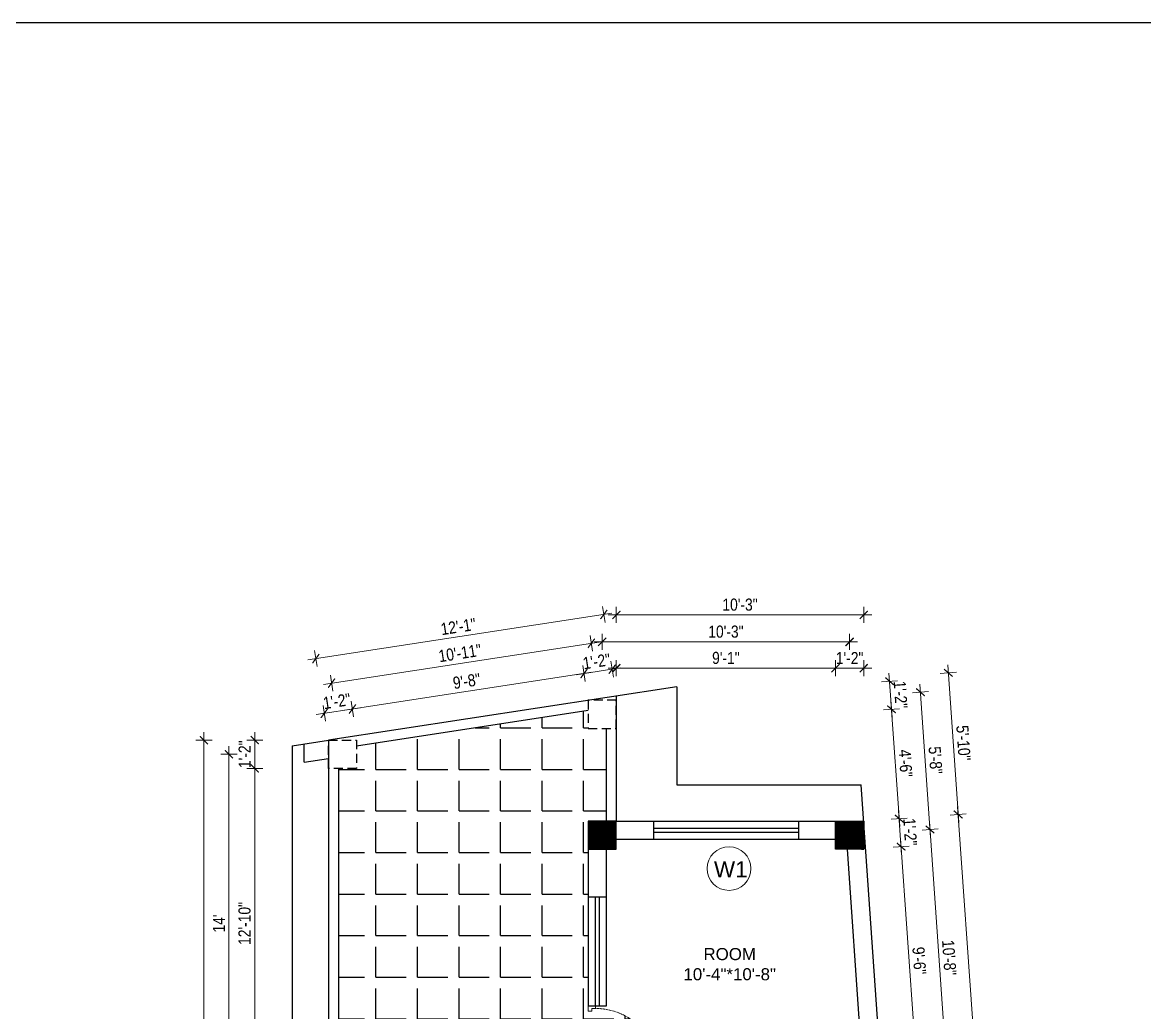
# Model space of a CAD drawing. Header units: inches. Extents: x -5096374 to -5070857, y -3259973 to -3243900.
# Drawn here: x -5072506 to -5071949, y -3258130 to -3257639 of the extents above; entities that cross this region are included whole.
import ezdxf

# ---------------------------------------------------------------- set-up
doc = ezdxf.new("R2010")
doc.units = ezdxf.units.IN
doc.header["$LTSCALE"] = 2
doc.header["$MEASUREMENT"] = 0
doc.header["$PDMODE"] = 34
doc.linetypes.add('HIDDEN', pattern=[0.375, 0.25, -0.125])
doc.layers.get('0').update_dxf_attribs({"linetype": 'CONTINUOUS'})
doc.layers.get('DEFPOINTS').update_dxf_attribs({"color": 141, "linetype": 'CONTINUOUS'})
doc.layers.add('A-Hatch', color=7, linetype='CONTINUOUS')
for name, color, linetype, lineweight in [('Annotate-Lite.w', 177, 'CONTINUOUS', 9), ('DIM 1-100', 4, 'CONTINUOUS', 13), ('Door-Window.w', 4, 'CONTINUOUS', 15), ('TEXT', 181, 'CONTINUOUS', 25)]:
    doc.layers.add(name, color=color, linetype=linetype, lineweight=lineweight)
doc.styles.add('arial.', font='arial.ttf')
doc.styles.add('gaurav', font='arial.ttf')
doc.styles.get("Standard").update_dxf_attribs({"font": 'ARIALN.TTF'})
doc.dimstyles.new('1 by 96', dxfattribs={"dimtxt": 6, "dimasz": 4, "dimexe": 4, "dimexo": 4, "dimgap": 2, "dimtad": 1, "dimdec": 0, "dimzin": 0, "dimdsep": 46, "dimlunit": 4, "dimtxsty": 'Standard', "dimblk": 'ARCHTICK', "dimcen": 0, "dimdle": 4, "dimadec": 0, "dimazin": 0, "dimtfac": 1, "dimtdec": 0, "dimtix": 1, "dimtofl": 0, "dimtmove": 1, "dimatfit": 3, "dimldrblk": 'ARCHTICK', "dimfxl": 4, "dimfxlon": 1, "dimtolj": 1, "dimtzin": 0, "dimlwd": -1, "dimlwe": -1, "dimarcsym": 0})
pattern_1 = [(45, (18407.95734, 410.57443), (-0.0883883476483, 0.0883883476483), [])]

# ---------------------------------------------------------------- blocks, each defined once
blk = doc.blocks.new('3-0')
at = {"ltscale": 3}
for p, q in [((11063.05, 10097.68), (11065.97, 10099.9)), ((11065.97, 10099.9), (11066.71, 10098.92)), ((11063.05, 10097.68), (11064.53, 10095.73)), ((11065.99, 10096.84), (11064.53, 10095.73)), ((11065.25, 10097.81), (11066.71, 10098.92)), ((11065.99, 10096.84), (11065.25, 10097.81)), ((11085.5, 10074.13), (11110.32, 10092.96)), ((11086.24, 10073.15), (11111.05, 10091.97)), ((11111.05, 10091.97), (11110.32, 10092.96)), ((11084.04, 10073.02), (11082.57, 10071.91)), ((11082.57, 10071.91), (11084.79, 10068.98)), ((11084.04, 10073.02), (11084.78, 10072.04)), ((11084.78, 10072.04), (11086.24, 10073.15)), ((11086.24, 10073.15), (11085.5, 10074.13)), ((11087.72, 10071.2), (11086.24, 10073.15)), ((11084.79, 10068.98), (11087.72, 10071.2))]:
    blk.add_line(p, q, dxfattribs=at)
at = {"layer": 'Door-Window.w', "color": 9, "linetype": 'HIDDEN', "lineweight": 18}
blk.add_arc((11085.5, 10074.13), 31.16, 37.1906, 127.1465, dxfattribs=at)
blk = doc.blocks.new('_ArchTick')
at = {"color": 0, "linetype": 'ByBlock', "const_width": 0.15}
blk.add_lwpolyline([(-0.5, -0.5), (0.5, 0.5)], dxfattribs=at)
blk = doc.blocks.new('*D1164')
at = {"layer": 'DEFPOINTS', "color": 0, "transparency": 16777216}
for p in [(-5072341.93, -3257979.44), (-5072353.89, -3257994.9), (-5072339.89, -3257992.75)]:
    blk.add_point(p, dxfattribs=at)
at = {"layer": 'DIM 1-100', "color": 0, "transparency": 16777216}
for p, q in [((-5072341.33, -3257983.4), (-5072342.54, -3257975.49)), ((-5072359.89, -3257982.2), (-5072337.98, -3257978.84)), ((-5072355.33, -3257985.54), (-5072356.54, -3257977.64))]:
    blk.add_line(p, q, dxfattribs=at)
at = {"layer": 'DIM 1-100', "color": 0, "transparency": 16777216, "xscale": 4, "yscale": 4, "zscale": 4}
for p, rotation in [((-5072355.93, -3257981.59), 188.71474201693), ((-5072341.93, -3257979.44), 8.714742016929982)]:
    blk.add_blockref('_ArchTick', p, dxfattribs=dict(at, rotation=rotation))
at = {"layer": 'DIM 1-100', "color": 0, "transparency": 16777216, "insert": (-5072349.69, -3257975.56), "char_height": 6, "attachment_point": 5, "rotation": 8.7147}
blk.add_mtext('\\A1;1\'-2"', dxfattribs=at)
blk = doc.blocks.new('*D1165')
at = {"layer": 'DEFPOINTS', "color": 0, "ltscale": 0.5, "transparency": 16777216}
for p in [(-5072226.93, -3257961.82), (-5072224.89, -3257975.12), (-5072339.89, -3257992.75)]:
    blk.add_point(p, dxfattribs=at)
at = {"layer": 'DIM 1-100', "color": 0, "ltscale": 0.5, "transparency": 16777216}
for p, q in [((-5072226.33, -3257965.77), (-5072227.54, -3257957.86)), ((-5072345.89, -3257980.05), (-5072222.98, -3257961.21)), ((-5072341.33, -3257983.4), (-5072342.54, -3257975.49))]:
    blk.add_line(p, q, dxfattribs=at)
at = {"layer": 'DIM 1-100', "color": 0, "ltscale": 0.5, "transparency": 16777216, "xscale": 4, "yscale": 4, "zscale": 4}
for p, rotation in [((-5072226.93, -3257961.82), 8.714742016930973), ((-5072341.93, -3257979.44), 188.714742016931)]:
    blk.add_blockref('_ArchTick', p, dxfattribs=dict(at, rotation=rotation))
at = {"layer": 'DIM 1-100', "color": 0, "ltscale": 0.5, "transparency": 16777216, "insert": (-5072285.2, -3257965.62), "char_height": 6, "attachment_point": 5, "rotation": 8.7147}
blk.add_mtext('\\A1;9\'-8"', dxfattribs=at)
blk = doc.blocks.new('*D1166')
at = {"layer": 'DEFPOINTS', "color": 0, "ltscale": 0.5, "transparency": 16777216}
for p in [(-5072212.93, -3257959.67), (-5072224.89, -3257975.12), (-5072210.89, -3257972.98)]:
    blk.add_point(p, dxfattribs=at)
at = {"layer": 'DIM 1-100', "color": 0, "ltscale": 0.5, "transparency": 16777216}
for p, q in [((-5072230.89, -3257962.42), (-5072208.98, -3257959.06)), ((-5072226.33, -3257965.77), (-5072227.54, -3257957.86)), ((-5072212.33, -3257963.62), (-5072213.54, -3257955.72))]:
    blk.add_line(p, q, dxfattribs=at)
at = {"layer": 'DIM 1-100', "color": 0, "ltscale": 0.5, "transparency": 16777216, "xscale": 4, "yscale": 4, "zscale": 4}
for p, rotation in [((-5072226.93, -3257961.82), 188.714742016931), ((-5072212.93, -3257959.67), 8.714742016930973)]:
    blk.add_blockref('_ArchTick', p, dxfattribs=dict(at, rotation=rotation))
at = {"layer": 'DIM 1-100', "color": 0, "ltscale": 0.5, "transparency": 16777216, "insert": (-5072220.69, -3257955.79), "char_height": 6, "attachment_point": 5, "rotation": 8.7147}
blk.add_mtext('\\A1;1\'-2"', dxfattribs=at)
blk = doc.blocks.new('*D1167')
at = {"layer": 'DEFPOINTS', "color": 0, "ltscale": 0.5, "transparency": 16777216}
for p in [(-5072102.05, -3257959.17), (-5072210.89, -3257972.98), (-5072102.05, -3258035.06)]:
    blk.add_point(p, dxfattribs=at)
at = {"layer": 'DIM 1-100', "color": 0, "ltscale": 0.5, "transparency": 16777216}
for p, q in [((-5072214.89, -3257959.17), (-5072098.05, -3257959.17)), ((-5072210.89, -3257963.17), (-5072210.89, -3257955.17)), ((-5072102.05, -3257963.17), (-5072102.05, -3257955.17))]:
    blk.add_line(p, q, dxfattribs=at)
at = {"layer": 'DIM 1-100', "color": 0, "ltscale": 0.5, "transparency": 16777216, "xscale": 4, "yscale": 4, "zscale": 4, "rotation": 180}
blk.add_blockref('_ArchTick', (-5072210.89, -3257959.17), dxfattribs=at)
at = {"layer": 'DIM 1-100', "color": 0, "ltscale": 0.5, "transparency": 16777216, "xscale": 4, "yscale": 4, "zscale": 4}
blk.add_blockref('_ArchTick', (-5072102.05, -3257959.17), dxfattribs=at)
at = {"layer": 'DIM 1-100', "color": 0, "ltscale": 0.5, "transparency": 16777216, "insert": (-5072156.47, -3257954.11), "char_height": 6, "attachment_point": 5}
blk.add_mtext('\\A1;9\'-1"', dxfattribs=at)
blk = doc.blocks.new('*D1168')
at = {"layer": 'DEFPOINTS', "color": 0, "ltscale": 0.5, "transparency": 16777216}
for p in [(-5072088.05, -3257959.17), (-5072102.05, -3258035.06), (-5072088.05, -3258035.06)]:
    blk.add_point(p, dxfattribs=at)
at = {"layer": 'DIM 1-100', "color": 0, "ltscale": 0.5, "transparency": 16777216}
for p, q in [((-5072106.05, -3257959.17), (-5072084.05, -3257959.17)), ((-5072102.05, -3257963.17), (-5072102.05, -3257955.17)), ((-5072088.05, -3257963.17), (-5072088.05, -3257955.17))]:
    blk.add_line(p, q, dxfattribs=at)
at = {"layer": 'DIM 1-100', "color": 0, "ltscale": 0.5, "transparency": 16777216, "xscale": 4, "yscale": 4, "zscale": 4, "rotation": 180}
blk.add_blockref('_ArchTick', (-5072102.05, -3257959.17), dxfattribs=at)
at = {"layer": 'DIM 1-100', "color": 0, "ltscale": 0.5, "transparency": 16777216, "xscale": 4, "yscale": 4, "zscale": 4}
blk.add_blockref('_ArchTick', (-5072088.05, -3257959.17), dxfattribs=at)
at = {"layer": 'DIM 1-100', "color": 0, "ltscale": 0.5, "transparency": 16777216, "insert": (-5072095.05, -3257954.16), "char_height": 6, "attachment_point": 5}
blk.add_mtext('\\A1;1\'-2"', dxfattribs=at)
blk = doc.blocks.new('*D1169')
at = {"layer": 'DEFPOINTS', "color": 0, "ltscale": 0.5, "transparency": 16777216}
for p in [(-5072353.89, -3257994.9), (-5072390.45, -3258008.9), (-5072353.89, -3258008.9)]:
    blk.add_point(p, dxfattribs=at)
at = {"layer": 'DIM 1-100', "color": 0, "ltscale": 0.5, "transparency": 16777216}
for p, q in [((-5072390.45, -3257990.9), (-5072390.45, -3258012.9)), ((-5072386.45, -3257994.9), (-5072394.45, -3257994.9)), ((-5072386.45, -3258008.9), (-5072394.45, -3258008.9))]:
    blk.add_line(p, q, dxfattribs=at)
at = {"layer": 'DIM 1-100', "color": 0, "ltscale": 0.5, "transparency": 16777216, "xscale": 4, "yscale": 4, "zscale": 4}
for p, rotation in [((-5072390.45, -3257994.9), 90), ((-5072390.45, -3258008.9), 270)]:
    blk.add_blockref('_ArchTick', p, dxfattribs=dict(at, rotation=rotation))
at = {"layer": 'DIM 1-100', "color": 0, "ltscale": 0.5, "transparency": 16777216, "insert": (-5072395.46, -3258001.9), "char_height": 6, "attachment_point": 5, "rotation": 90}
blk.add_mtext('\\A1;1\'-2"', dxfattribs=at)
blk = doc.blocks.new('*D1170')
at = {"layer": 'DEFPOINTS', "color": 0, "ltscale": 0.5, "transparency": 16777216}
for p in [(-5072353.89, -3258008.9), (-5072390.45, -3258162.9), (-5072353.89, -3258162.9)]:
    blk.add_point(p, dxfattribs=at)
at = {"layer": 'DIM 1-100', "color": 0, "ltscale": 0.5, "transparency": 16777216}
for p, q in [((-5072386.45, -3258008.9), (-5072394.45, -3258008.9)), ((-5072390.45, -3258004.9), (-5072390.45, -3258166.9)), ((-5072386.45, -3258162.9), (-5072394.45, -3258162.9))]:
    blk.add_line(p, q, dxfattribs=at)
at = {"layer": 'DIM 1-100', "color": 0, "ltscale": 0.5, "transparency": 16777216, "xscale": 4, "yscale": 4, "zscale": 4}
for p, rotation in [((-5072390.45, -3258008.9), 90), ((-5072390.45, -3258162.9), 270)]:
    blk.add_blockref('_ArchTick', p, dxfattribs=dict(at, rotation=rotation))
at = {"layer": 'DIM 1-100', "color": 0, "ltscale": 0.5, "transparency": 16777216, "insert": (-5072395.51, -3258085.9), "char_height": 6, "attachment_point": 5, "rotation": 90}
blk.add_mtext('\\A1;12\'-10"', dxfattribs=at)
blk = doc.blocks.new('*D1176')
at = {"layer": 'DEFPOINTS', "color": 0, "ltscale": 0.5, "transparency": 16777216}
for p in [(-5072346.89, -3258001.9), (-5072403.25, -3258169.9), (-5072346.89, -3258169.9)]:
    blk.add_point(p, dxfattribs=at)
at = {"layer": 'DIM 1-100', "color": 0, "ltscale": 0.5, "transparency": 16777216}
for p, q in [((-5072403.25, -3257997.9), (-5072403.25, -3258173.9)), ((-5072399.25, -3258001.9), (-5072407.25, -3258001.9)), ((-5072399.25, -3258169.9), (-5072407.25, -3258169.9))]:
    blk.add_line(p, q, dxfattribs=at)
at = {"layer": 'DIM 1-100', "color": 0, "ltscale": 0.5, "transparency": 16777216, "xscale": 4, "yscale": 4, "zscale": 4}
for p, rotation in [((-5072403.25, -3258001.9), 90), ((-5072403.25, -3258169.9), 270)]:
    blk.add_blockref('_ArchTick', p, dxfattribs=dict(at, rotation=rotation))
at = {"layer": 'DIM 1-100', "color": 0, "ltscale": 0.5, "transparency": 16777216, "insert": (-5072408.26, -3258085.9), "char_height": 6, "attachment_point": 5, "rotation": 90}
blk.add_mtext("\\A1;14'", dxfattribs=at)
blk = doc.blocks.new('*D1179')
at = {"layer": 'DEFPOINTS', "color": 0, "ltscale": 0.5, "transparency": 16777216}
for p in [(-5072353.89, -3257994.9), (-5072415.67, -3258397.65), (-5072353.89, -3258397.65)]:
    blk.add_point(p, dxfattribs=at)
at = {"layer": 'DIM 1-100', "color": 0, "ltscale": 0.5, "transparency": 16777216}
for p, q in [((-5072415.67, -3257990.9), (-5072415.67, -3258401.65)), ((-5072411.67, -3257994.9), (-5072419.67, -3257994.9)), ((-5072411.67, -3258397.65), (-5072419.67, -3258397.65))]:
    blk.add_line(p, q, dxfattribs=at)
at = {"layer": 'DIM 1-100', "color": 0, "ltscale": 0.5, "transparency": 16777216, "xscale": 4, "yscale": 4, "zscale": 4}
for p, rotation in [((-5072415.67, -3257994.9), 90), ((-5072415.67, -3258397.65), 270)]:
    blk.add_blockref('_ArchTick', p, dxfattribs=dict(at, rotation=rotation))
at = {"layer": 'DIM 1-100', "color": 0, "ltscale": 0.5, "transparency": 16777216, "insert": (-5072420.74, -3258196.28), "char_height": 6, "attachment_point": 5, "rotation": 90}
blk.add_mtext('\\A1;33\'-7"', dxfattribs=at)
blk = doc.blocks.new('*D1180')
at = {"layer": 'DEFPOINTS', "color": 0, "ltscale": 0.5, "transparency": 16777216}
for p in [(-5072223.3, -3257946.83), (-5072217.89, -3257982.12), (-5072346.89, -3258001.9)]:
    blk.add_point(p, dxfattribs=at)
at = {"layer": 'DIM 1-100', "color": 0, "ltscale": 0.5, "transparency": 16777216}
for p, q in [((-5072356.26, -3257967.21), (-5072219.35, -3257946.22)), ((-5072222.7, -3257950.78), (-5072223.91, -3257942.88)), ((-5072351.7, -3257970.56), (-5072352.91, -3257962.65))]:
    blk.add_line(p, q, dxfattribs=at)
at = {"layer": 'DIM 1-100', "color": 0, "ltscale": 0.5, "transparency": 16777216, "xscale": 4, "yscale": 4, "zscale": 4}
for p, rotation in [((-5072223.3, -3257946.83), 8.714742018610865), ((-5072352.3, -3257966.6), 188.7147420186108)]:
    blk.add_blockref('_ArchTick', p, dxfattribs=dict(at, rotation=rotation))
at = {"layer": 'DIM 1-100', "color": 0, "ltscale": 0.5, "transparency": 16777216, "insert": (-5072288.57, -3257951.71), "char_height": 6, "attachment_point": 5, "rotation": 8.7147}
blk.add_mtext('\\A1;10\'-11"', dxfattribs=at)
blk = doc.blocks.new('*D1181')
at = {"layer": 'DEFPOINTS', "color": 0, "ltscale": 0.5, "transparency": 16777216}
for p in [(-5072095.05, -3257946.13), (-5072217.89, -3257982.12), (-5072095.05, -3258042.06)]:
    blk.add_point(p, dxfattribs=at)
at = {"layer": 'DIM 1-100', "color": 0, "ltscale": 0.5, "transparency": 16777216}
for p, q in [((-5072217.89, -3257950.13), (-5072217.89, -3257942.13)), ((-5072095.05, -3257950.13), (-5072095.05, -3257942.13)), ((-5072221.89, -3257946.13), (-5072091.05, -3257946.13))]:
    blk.add_line(p, q, dxfattribs=at)
at = {"layer": 'DIM 1-100', "color": 0, "ltscale": 0.5, "transparency": 16777216, "xscale": 4, "yscale": 4, "zscale": 4, "rotation": 180}
blk.add_blockref('_ArchTick', (-5072217.89, -3257946.13), dxfattribs=at)
at = {"layer": 'DIM 1-100', "color": 0, "ltscale": 0.5, "transparency": 16777216, "xscale": 4, "yscale": 4, "zscale": 4}
blk.add_blockref('_ArchTick', (-5072095.05, -3257946.13), dxfattribs=at)
at = {"layer": 'DIM 1-100', "color": 0, "ltscale": 0.5, "transparency": 16777216, "insert": (-5072156.47, -3257941.07), "char_height": 6, "attachment_point": 5}
blk.add_mtext('\\A1;10\'-3"', dxfattribs=at)
blk = doc.blocks.new('*D1182')
at = {"layer": 'DEFPOINTS', "color": 0, "ltscale": 0.5, "transparency": 16777216}
for p in [(-5072360.1, -3257954.43), (-5072210.89, -3257972.98), (-5072353.89, -3257994.9)]:
    blk.add_point(p, dxfattribs=at)
at = {"layer": 'DIM 1-100', "color": 0, "ltscale": 0.5, "transparency": 16777216}
for p, q in [((-5072216.49, -3257936.47), (-5072217.7, -3257928.56)), ((-5072213.14, -3257931.91), (-5072364.05, -3257955.04)), ((-5072359.49, -3257958.38), (-5072360.7, -3257950.48))]:
    blk.add_line(p, q, dxfattribs=at)
at = {"layer": 'DIM 1-100', "color": 0, "ltscale": 0.5, "transparency": 16777216, "xscale": 4, "yscale": 4, "zscale": 4}
for p, rotation in [((-5072217.1, -3257932.51), 8.714742018475636), ((-5072360.1, -3257954.43), 188.7147420184756)]:
    blk.add_blockref('_ArchTick', p, dxfattribs=dict(at, rotation=rotation))
at = {"layer": 'DIM 1-100', "color": 0, "ltscale": 0.5, "transparency": 16777216, "insert": (-5072289.36, -3257938.52), "char_height": 6, "attachment_point": 5, "rotation": 8.7147}
blk.add_mtext('\\A1;12\'-1"', dxfattribs=at)
blk = doc.blocks.new('*D1183')
at = {"layer": 'DEFPOINTS', "color": 0, "ltscale": 0.5, "transparency": 16777216}
for p in [(-5072088.05, -3257932.72), (-5072210.89, -3258035.06), (-5072088.05, -3258035.06)]:
    blk.add_point(p, dxfattribs=at)
at = {"layer": 'DIM 1-100', "color": 0, "ltscale": 0.5, "transparency": 16777216}
for p, q in [((-5072210.89, -3257936.72), (-5072210.89, -3257928.72)), ((-5072088.05, -3257936.72), (-5072088.05, -3257928.72)), ((-5072214.89, -3257932.72), (-5072084.05, -3257932.72))]:
    blk.add_line(p, q, dxfattribs=at)
at = {"layer": 'DIM 1-100', "color": 0, "ltscale": 0.5, "transparency": 16777216, "xscale": 4, "yscale": 4, "zscale": 4, "rotation": 180}
blk.add_blockref('_ArchTick', (-5072210.89, -3257932.72), dxfattribs=at)
at = {"layer": 'DIM 1-100', "color": 0, "ltscale": 0.5, "transparency": 16777216, "xscale": 4, "yscale": 4, "zscale": 4}
blk.add_blockref('_ArchTick', (-5072088.05, -3257932.72), dxfattribs=at)
at = {"layer": 'DIM 1-100', "color": 0, "ltscale": 0.5, "transparency": 16777216, "insert": (-5072149.47, -3257927.66), "char_height": 6, "attachment_point": 5}
blk.add_mtext('\\A1;10\'-3"', dxfattribs=at)
blk = doc.blocks.new('*D1197')
at = {"layer": 'DEFPOINTS', "color": 0, "ltscale": 0.5, "transparency": 16777216}
for p in [(-5072069.48, -3258047.76), (-5072088.05, -3258049.06), (-5072079.14, -3258162.9)]:
    blk.add_point(p, dxfattribs=at)
at = {"layer": 'DIM 1-100', "color": 0, "ltscale": 0.5, "transparency": 16777216}
for p, q in [((-5072073.47, -3258048.04), (-5072065.49, -3258047.48)), ((-5072061.26, -3258165.66), (-5072069.76, -3258043.77)), ((-5072065.53, -3258161.95), (-5072057.55, -3258161.39))]:
    blk.add_line(p, q, dxfattribs=at)
at = {"layer": 'DIM 1-100', "color": 0, "ltscale": 0.5, "transparency": 16777216, "xscale": 4, "yscale": 4, "zscale": 4}
for p, rotation in [((-5072069.48, -3258047.76), 93.98810611652839), ((-5072061.54, -3258161.67), 273.9881061165284)]:
    blk.add_blockref('_ArchTick', p, dxfattribs=dict(at, rotation=rotation))
at = {"layer": 'DIM 1-100', "color": 0, "ltscale": 0.5, "transparency": 16777216, "insert": (-5072060.46, -3258104.36), "char_height": 6, "attachment_point": 5, "rotation": 273.9881}
blk.add_mtext('\\A1;9\'-6"', dxfattribs=at)
blk = doc.blocks.new('*D1198')
at = {"layer": 'DEFPOINTS', "color": 0, "ltscale": 0.5, "transparency": 16777216}
for p in [(-5072088.05, -3258035.06), (-5072070.45, -3258033.83), (-5072088.05, -3258049.06)]:
    blk.add_point(p, dxfattribs=at)
at = {"layer": 'DIM 1-100', "color": 0, "ltscale": 0.5, "transparency": 16777216}
for p, q in [((-5072069.2, -3258051.75), (-5072070.73, -3258029.84)), ((-5072074.44, -3258034.11), (-5072066.46, -3258033.55)), ((-5072073.47, -3258048.04), (-5072065.49, -3258047.48))]:
    blk.add_line(p, q, dxfattribs=at)
at = {"layer": 'DIM 1-100', "color": 0, "ltscale": 0.5, "transparency": 16777216, "xscale": 4, "yscale": 4, "zscale": 4}
for p, rotation in [((-5072070.45, -3258033.83), 93.98810611652839), ((-5072069.48, -3258047.76), 273.9881061165284)]:
    blk.add_blockref('_ArchTick', p, dxfattribs=dict(at, rotation=rotation))
at = {"layer": 'DIM 1-100', "color": 0, "ltscale": 0.5, "transparency": 16777216, "insert": (-5072064.96, -3258040.45), "char_height": 6, "attachment_point": 5, "rotation": 273.9881}
blk.add_mtext('\\A1;1\'-2"', dxfattribs=at)
blk = doc.blocks.new('*D1199')
at = {"layer": 'DEFPOINTS', "color": 0, "ltscale": 0.5, "transparency": 16777216}
for p in [(-5072074.23, -3257979.59), (-5072210.89, -3257989.12), (-5072088.05, -3258035.06)]:
    blk.add_point(p, dxfattribs=at)
at = {"layer": 'DIM 1-100', "color": 0, "ltscale": 0.5, "transparency": 16777216}
for p, q in [((-5072070.17, -3258037.82), (-5072074.51, -3257975.6)), ((-5072078.22, -3257979.87), (-5072070.24, -3257979.32)), ((-5072074.44, -3258034.11), (-5072066.46, -3258033.55))]:
    blk.add_line(p, q, dxfattribs=at)
at = {"layer": 'DIM 1-100', "color": 0, "ltscale": 0.5, "transparency": 16777216, "xscale": 4, "yscale": 4, "zscale": 4}
for p, rotation in [((-5072074.23, -3257979.59), 93.98810611652839), ((-5072070.45, -3258033.83), 273.9881061165284)]:
    blk.add_blockref('_ArchTick', p, dxfattribs=dict(at, rotation=rotation))
at = {"layer": 'DIM 1-100', "color": 0, "ltscale": 0.5, "transparency": 16777216, "insert": (-5072067.29, -3258006.36), "char_height": 6, "attachment_point": 5, "rotation": 273.9881}
blk.add_mtext('\\A1;4\'-6"', dxfattribs=at)
blk = doc.blocks.new('*D1200')
at = {"layer": 'DEFPOINTS', "color": 0, "ltscale": 0.5, "transparency": 16777216}
for p in [(-5072075.2, -3257965.66), (-5072210.89, -3257975.12), (-5072210.89, -3257989.12)]:
    blk.add_point(p, dxfattribs=at)
at = {"layer": 'DIM 1-100', "color": 0, "ltscale": 0.5, "transparency": 16777216}
for p, q in [((-5072073.95, -3257983.58), (-5072075.48, -3257961.67)), ((-5072079.19, -3257965.94), (-5072071.21, -3257965.38)), ((-5072078.22, -3257979.87), (-5072070.24, -3257979.32))]:
    blk.add_line(p, q, dxfattribs=at)
at = {"layer": 'DIM 1-100', "color": 0, "ltscale": 0.5, "transparency": 16777216, "xscale": 4, "yscale": 4, "zscale": 4}
for p, rotation in [((-5072075.2, -3257965.66), 93.98810611652839), ((-5072074.23, -3257979.59), 273.9881061165284)]:
    blk.add_blockref('_ArchTick', p, dxfattribs=dict(at, rotation=rotation))
at = {"layer": 'DIM 1-100', "color": 0, "ltscale": 0.5, "transparency": 16777216, "insert": (-5072069.72, -3257972.28), "char_height": 6, "attachment_point": 5, "rotation": 273.9881}
blk.add_mtext('\\A1;1\'-2"', dxfattribs=at)
blk = doc.blocks.new('*D1201')
at = {"layer": 'DEFPOINTS', "color": 0, "ltscale": 0.5, "transparency": 16777216}
for p in [(-5072095.05, -3258042.06), (-5072086.14, -3258169.9), (-5072046.18, -3258167.11)]:
    blk.add_point(p, dxfattribs=at)
at = {"layer": 'DIM 1-100', "color": 0, "ltscale": 0.5, "transparency": 16777216}
for p, q in [((-5072055.37, -3258035.28), (-5072045.9, -3258171.1)), ((-5072059.08, -3258039.55), (-5072051.1, -3258038.99)), ((-5072050.17, -3258167.39), (-5072042.19, -3258166.83))]:
    blk.add_line(p, q, dxfattribs=at)
at = {"layer": 'DIM 1-100', "color": 0, "ltscale": 0.5, "transparency": 16777216, "xscale": 4, "yscale": 4, "zscale": 4}
for p, rotation in [((-5072055.09, -3258039.27), 93.98810611419698), ((-5072046.18, -3258167.11), 273.988106114197)]:
    blk.add_blockref('_ArchTick', p, dxfattribs=dict(at, rotation=rotation))
at = {"layer": 'DIM 1-100', "color": 0, "ltscale": 0.5, "transparency": 16777216, "insert": (-5072045.59, -3258102.84), "char_height": 6, "attachment_point": 5, "rotation": 273.9881}
blk.add_mtext('\\A1;10\'-8"', dxfattribs=at)
blk = doc.blocks.new('*D1204')
at = {"layer": 'DEFPOINTS', "color": 0, "ltscale": 0.5, "transparency": 16777216}
for p in [(-5072059.85, -3257971.1), (-5072217.89, -3257982.12), (-5072095.05, -3258042.06)]:
    blk.add_point(p, dxfattribs=at)
at = {"layer": 'DIM 1-100', "color": 0, "ltscale": 0.5, "transparency": 16777216}
for p, q in [((-5072054.82, -3258043.26), (-5072060.12, -3257967.11)), ((-5072063.84, -3257971.38), (-5072055.86, -3257970.83)), ((-5072059.08, -3258039.55), (-5072051.1, -3258038.99))]:
    blk.add_line(p, q, dxfattribs=at)
at = {"layer": 'DIM 1-100', "color": 0, "ltscale": 0.5, "transparency": 16777216, "xscale": 4, "yscale": 4, "zscale": 4}
for p, rotation in [((-5072059.85, -3257971.1), 93.98810611423002), ((-5072055.09, -3258039.27), 273.98810611423)]:
    blk.add_blockref('_ArchTick', p, dxfattribs=dict(at, rotation=rotation))
at = {"layer": 'DIM 1-100', "color": 0, "ltscale": 0.5, "transparency": 16777216, "insert": (-5072052.42, -3258004.84), "char_height": 6, "attachment_point": 5, "rotation": 273.9881}
blk.add_mtext('\\A1;5\'-8"', dxfattribs=at)
blk = doc.blocks.new('*D1205')
at = {"layer": 'DEFPOINTS', "color": 0, "ltscale": 0.5, "transparency": 16777216}
for p in [(-5072088.05, -3258035.06), (-5072041.13, -3258031.79), (-5072062.77, -3258397.65)]:
    blk.add_point(p, dxfattribs=at)
at = {"layer": 'DIM 1-100', "color": 0, "ltscale": 0.5, "transparency": 16777216}
for p, q in [((-5072045.12, -3258032.06), (-5072037.14, -3258031.51)), ((-5072015.57, -3258398.37), (-5072041.41, -3258027.8)), ((-5072019.84, -3258394.66), (-5072011.86, -3258394.11))]:
    blk.add_line(p, q, dxfattribs=at)
at = {"layer": 'DIM 1-100', "color": 0, "ltscale": 0.5, "transparency": 16777216, "xscale": 4, "yscale": 4, "zscale": 4}
for p, rotation in [((-5072041.13, -3258031.79), 93.98810611425189), ((-5072015.85, -3258394.38), 273.9881061142519)]:
    blk.add_blockref('_ArchTick', p, dxfattribs=dict(at, rotation=rotation))
at = {"layer": 'DIM 1-100', "color": 0, "ltscale": 0.5, "transparency": 16777216, "insert": (-5072023.44, -3258212.73), "char_height": 6, "attachment_point": 5, "rotation": 273.9881}
blk.add_mtext('\\A1;30\'-3"', dxfattribs=at)
blk = doc.blocks.new('*D1206')
at = {"layer": 'DEFPOINTS', "color": 0, "ltscale": 0.5, "transparency": 16777216}
for p in [(-5072046.03, -3257961.48), (-5072210.89, -3257972.98), (-5072088.05, -3258035.06)]:
    blk.add_point(p, dxfattribs=at)
at = {"layer": 'DIM 1-100', "color": 0, "ltscale": 0.5, "transparency": 16777216}
for p, q in [((-5072040.85, -3258035.78), (-5072046.31, -3257957.49)), ((-5072050.02, -3257961.76), (-5072042.04, -3257961.2)), ((-5072045.12, -3258032.06), (-5072037.14, -3258031.51))]:
    blk.add_line(p, q, dxfattribs=at)
at = {"layer": 'DIM 1-100', "color": 0, "ltscale": 0.5, "transparency": 16777216, "xscale": 4, "yscale": 4, "zscale": 4}
for p, rotation in [((-5072046.03, -3257961.48), 93.98810611423016), ((-5072041.13, -3258031.79), 273.9881061142302)]:
    blk.add_blockref('_ArchTick', p, dxfattribs=dict(at, rotation=rotation))
at = {"layer": 'DIM 1-100', "color": 0, "ltscale": 0.5, "transparency": 16777216, "insert": (-5072038.53, -3257996.28), "char_height": 6, "attachment_point": 5, "rotation": 273.9881}
blk.add_mtext('\\A1;5\'-10"', dxfattribs=at)

msp = doc.modelspace()

# ---------------------------------------------------------------- hatches: boundary and pattern name
at = {"layer": 'A-Hatch', "ltscale": 0.5}
h = msp.add_hatch(dxfattribs=at)
h.set_pattern_fill('ANGLE', color=256, scale=75)
h.set_pattern_definition([(0, (17816.598, 410.574), (0, 20.625), [15, -5.625]), (90, (17816.598, 410.574), (-20.625, 1e-15), [15, -5.625])])
h.paths.add_polyline_path([(-5072224.89, -3258049.06), (-5072224.89, -3258035.06), (-5072215.89, -3258035.06), (-5072215.89, -3257989.12), (-5072224.89, -3257989.12), (-5072224.89, -3257980.18), (-5072339.89, -3257997.81), (-5072339.89, -3258008.9), (-5072348.89, -3258008.9), (-5072348.89, -3258162.9), (-5072339.89, -3258162.9), (-5072339.89, -3258176.9), (-5072348.89, -3258176.9), (-5072348.89, -3258290.65), (-5072339.89, -3258290.65), (-5072339.89, -3258304.65), (-5072348.89, -3258304.65), (-5072348.89, -3258383.65), (-5072339.89, -3258383.65), (-5072339.89, -3258392.65), (-5072224.89, -3258392.65), (-5072224.89, -3258383.65), (-5072224.89, -3258304.65), (-5072224.89, -3258290.65), (-5072224.89, -3258212.9), (-5072224.87, -3258210.45), (-5072223.03, -3258210.45), (-5072223.03, -3258211.67), (-5072221.2, -3258211.67), (-5072221.2, -3258211.72, 0.413988), (-5072190.07, -3258180.57), (-5072221.22, -3258180.57), (-5072221.22, -3258179.34), (-5072223.06, -3258179.34), (-5072223.06, -3258180.57), (-5072224.89, -3258180.57), (-5072224.89, -3258176.9), (-5072224.89, -3258162.9), (-5072224.89, -3258159.22), (-5072223.06, -3258159.22), (-5072223.06, -3258160.45), (-5072221.22, -3258160.45), (-5072221.22, -3258159.22), (-5072190.07, -3258159.22, 0.413988), (-5072221.2, -3258128.07), (-5072221.2, -3258128.12), (-5072223.03, -3258128.12), (-5072223.03, -3258129.34), (-5072224.87, -3258129.34), (-5072224.87, -3258126.9), (-5072224.89, -3258126.9), (-5072224.89, -3258119.9)])
h.paths.add_polyline_path([(-5072204.94, -3258144.17, -1), (-5072226.65, -3258144.17, -1)], flags=16)
h.paths.add_polyline_path([(-5072204.94, -3258195.62, -1), (-5072226.65, -3258195.62, -1)], flags=16)
h.paths.add_polyline_path([(-5072308.11, -3258185.93), (-5072265.06, -3258185.93), (-5072265.06, -3258163.47), (-5072308.11, -3258163.47)], flags=24)
h.paths.add_polyline_path([(-5072228.05, -3258202.1), (-5072202.82, -3258202.1), (-5072202.82, -3258187.68), (-5072228.05, -3258187.68)], flags=24)
h.paths.add_polyline_path([(-5072228.05, -3258150.47), (-5072202.82, -3258150.47), (-5072202.82, -3258136.04), (-5072228.05, -3258136.04)], flags=24)
h = msp.add_hatch(dxfattribs=at)
h.set_pattern_fill('ANSI31', color=256)
h.set_pattern_definition(pattern_1)
h.paths.add_polyline_path([(-5072210.89, -3258038.06), (-5072210.9, -3258038.06), (-5072210.89, -3258035.06), (-5072224.89, -3258035.06), (-5072224.89, -3258049.06), (-5072210.89, -3258049.06)])
h = msp.add_hatch(dxfattribs=at)
h.set_pattern_fill('ANSI31', color=256)
h.set_pattern_definition(pattern_1)
h.paths.add_polyline_path([(-5072088.05, -3258035.06), (-5072102.05, -3258035.06), (-5072102.05, -3258049.06), (-5072088.05, -3258049.06)])

# ---------------------------------------------------------------- linework, layer by layer
at = {"ltscale": 0.5}
for p, q in [((-5072180.89, -3257968.38), (-5072353.89, -3257994.9)), ((-5072180.89, -3257968.38), (-5072180.89, -3258017.06)), ((-5072210.89, -3257972.98), (-5072210.89, -3258035.06)), ((-5072224.89, -3257980.18), (-5072339.89, -3257997.81)), ((-5072215.89, -3257989.12), (-5072215.89, -3258035.06)), ((-5072371.89, -3257997.66), (-5072353.89, -3257994.9)), ((-5072371.89, -3257997.66), (-5072371.89, -3258415.65)), ((-5072365.89, -3258005.84), (-5072365.89, -3257996.74)), ((-5072353.89, -3257994.9), (-5072353.89, -3258162.9)), ((-5072365.89, -3258005.84), (-5072353.89, -3258004)), ((-5072348.89, -3258008.9), (-5072348.89, -3258162.9)), ((-5072180.89, -3258017.06), (-5072089.31, -3258017.06)), ((-5072062.77, -3258397.65), (-5072089.31, -3258017.06)), ((-5072219.89, -3258035.06), (-5072210.89, -3258035.06)), ((-5072210.89, -3258035.06), (-5072088.05, -3258035.06)), ((-5072192.47, -3258035.06), (-5072192.47, -3258044.06)), ((-5072120.47, -3258035.06), (-5072120.47, -3258044.06)), ((-5072192.47, -3258038.56), (-5072120.47, -3258038.56)), ((-5072192.47, -3258040.56), (-5072120.47, -3258040.56)), ((-5072210.89, -3258044.06), (-5072102.05, -3258044.06)), ((-5072224.89, -3258049.06), (-5072224.89, -3258126.9)), ((-5072215.89, -3258049.06), (-5072215.89, -3258126.9)), ((-5072088.16, -3258162.9), (-5072096.1, -3258049.06)), ((-5072215.89, -3258072.9), (-5072224.89, -3258072.9)), ((-5072221.39, -3258072.9), (-5072221.39, -3258126.9)), ((-5072219.39, -3258072.9), (-5072219.39, -3258126.9)), ((-5072224.89, -3258119.9), (-5072224.89, -3258126.9)), ((-5072215.89, -3258126.9), (-5072224.89, -3258126.9))]:
    msp.add_line(p, q, dxfattribs=at)
at = {"color": 3, "ltscale": 0.5}
msp.add_lwpolyline([(-5075049.66, -3257638.66), (-5070857.01, -3257638.66), (-5070857.01, -3259623.47), (-5075049.66, -3259623.47)], close=True, dxfattribs=at)
at = {"linetype": 'HIDDEN', "ltscale": 9}
for points in [[(-5072210.89, -3257975.12), (-5072224.89, -3257975.12), (-5072224.89, -3257989.12), (-5072210.89, -3257989.12)], [(-5072353.89, -3257994.9), (-5072339.89, -3257994.9), (-5072339.89, -3258008.9), (-5072353.89, -3258008.9)]]:
    msp.add_lwpolyline(points, close=True, dxfattribs=at)
at = {"ltscale": 0.5}
for points in [[(-5072210.89, -3258035.06), (-5072224.89, -3258035.06), (-5072224.89, -3258049.06), (-5072210.89, -3258049.06)], [(-5072102.05, -3258035.06), (-5072088.05, -3258035.06), (-5072088.05, -3258049.06), (-5072102.05, -3258049.06)]]:
    msp.add_lwpolyline(points, close=True, dxfattribs=at)
at = {"layer": 'Annotate-Lite.w', "ltscale": 0.005}
msp.add_circle((-5072154.89, -3258058.63), 10.86, dxfattribs=at)

# ---------------------------------------------------------------- block references
at = {"layer": 'Door-Window.w', "linetype": 'ByBlock', "xscale": 0.9997910039624012, "yscale": 0.9997910039624012, "zscale": 0.9997910039624012, "rotation": 322.8094047801953}
msp.add_blockref('3-0', (-5087138.63, -3259483.46), dxfattribs=at)

# ---------------------------------------------------------------- texts
at = {"layer": 'Annotate-Lite.w', "ltscale": 0.005, "insert": (-5072162.43, -3258054.98), "char_height": 8, "attachment_point": 1, "style": 'gaurav'}
msp.add_mtext_dynamic_manual_height_columns('W1', width=8, gutter_width=100, heights=[0], dxfattribs=at)
at = {"layer": 'TEXT', "lineweight": -2, "insert": (-5072154.58, -3258106.13), "char_height": 6, "attachment_point": 5, "style": 'arial.'}
msp.add_mtext_dynamic_manual_height_columns('{\\W1;ROOM\\P10\'-4"*10\'-8"}', width=45.7314, gutter_width=30, heights=[0], dxfattribs=at)

# ---------------------------------------------------------------- dimensions: what is measured, and where the dimension line sits
at = {"layer": 'DIM 1-100', "ltscale": 0.5}
for base, p1, p2, picture, middle in [((-5072088.05, -3257932.72), (-5072210.89, -3258035.06), (-5072088.05, -3258035.06), '*D1183', (-5072149.47, -3257927.66)), ((-5072095.05, -3257946.13), (-5072217.89, -3257982.12), (-5072095.05, -3258042.06), '*D1181', (-5072156.47, -3257941.07)), ((-5072102.05, -3257959.17), (-5072210.89, -3257972.98), (-5072102.05, -3258035.06), '*D1167', (-5072156.47, -3257954.11))]:
    dim = msp.add_linear_dim(base=base, p1=p1, p2=p2, dimstyle='1 by 96', dxfattribs=at)
    dim.commit()
    dim.dimension.update_dxf_attribs({"geometry": picture, "text_midpoint": middle})
for p1, p2, distance, picture, middle in [((-5072210.89, -3257972.98), (-5072353.89, -3257994.9), -40.94, '*D1182', (-5072289.36, -3257938.52)), ((-5072346.89, -3258001.9), (-5072217.89, -3257982.12), 35.7, '*D1180', (-5072288.57, -3257951.71)), ((-5072062.77, -3258397.65), (-5072088.05, -3258035.06), -47.04, '*D1205', (-5072023.44, -3258212.73)), ((-5072095.05, -3258042.06), (-5072086.14, -3258169.9), 40.06, '*D1201', (-5072045.59, -3258102.84))]:
    dim = msp.add_aligned_dim(p1=p1, p2=p2, distance=distance, dimstyle='1 by 96', dxfattribs=at)
    dim.commit()
    dim.dimension.update_dxf_attribs({"geometry": picture, "text_midpoint": middle})
for base, p1, p2, angle, picture, middle in [((-5072212.93, -3257959.67), (-5072224.89, -3257975.12), (-5072210.89, -3257972.98), 188.7147, '*D1166', (-5072219.93, -3257960.74)), ((-5072226.93, -3257961.82), (-5072339.89, -3257992.75), (-5072224.89, -3257975.12), 188.7147, '*D1165', (-5072284.43, -3257970.63)), ((-5072075.2, -3257965.66), (-5072210.89, -3257989.12), (-5072210.89, -3257975.12), 93.9881, '*D1200', (-5072074.72, -3257972.63)), ((-5072390.45, -3258008.9), (-5072353.89, -3257994.9), (-5072353.89, -3258008.9), 90, '*D1169', (-5072390.45, -3258001.9)), ((-5072070.45, -3258033.83), (-5072088.05, -3258049.06), (-5072088.05, -3258035.06), 93.9881, '*D1198', (-5072069.96, -3258040.8))]:
    dim = msp.add_linear_dim(base=base, p1=p1, p2=p2, angle=angle, dimstyle='1 by 96', dxfattribs=at)
    dim.commit()
    dim.dimension.update_dxf_attribs({"geometry": picture, "text_midpoint": middle, "dimtype": 160})
dim = msp.add_linear_dim(base=(-5072088.05, -3257959.17), p1=(-5072102.05, -3258035.06), p2=(-5072088.05, -3258035.06), dimstyle='1 by 96', dxfattribs=at)
dim.commit()
dim.dimension.update_dxf_attribs({"geometry": '*D1168', "text_midpoint": (-5072095.05, -3257959.17), "dimtype": 160})
for base, p1, p2, angle, picture, middle in [((-5072046.03, -3257961.48), (-5072088.05, -3258035.06), (-5072210.89, -3257972.98), 273.9881, '*D1206', (-5072038.53, -3257996.28)), ((-5072059.85, -3257971.1), (-5072095.05, -3258042.06), (-5072217.89, -3257982.12), 93.9881, '*D1204', (-5072052.42, -3258004.84)), ((-5072074.23, -3257979.59), (-5072088.05, -3258035.06), (-5072210.89, -3257989.12), 93.9881, '*D1199', (-5072067.29, -3258006.36)), ((-5072415.67, -3258397.65), (-5072353.89, -3257994.9), (-5072353.89, -3258397.65), 90, '*D1179', (-5072420.74, -3258196.28)), ((-5072403.25, -3258169.9), (-5072346.89, -3258001.9), (-5072346.89, -3258169.9), 90, '*D1176', (-5072408.26, -3258085.9)), ((-5072390.45, -3258162.9), (-5072353.89, -3258008.9), (-5072353.89, -3258162.9), 90, '*D1170', (-5072395.51, -3258085.9)), ((-5072069.48, -3258047.76), (-5072079.14, -3258162.9), (-5072088.05, -3258049.06), 93.9881, '*D1197', (-5072060.46, -3258104.36))]:
    dim = msp.add_linear_dim(base=base, p1=p1, p2=p2, angle=angle, dimstyle='1 by 96', dxfattribs=at)
    dim.commit()
    dim.dimension.update_dxf_attribs({"geometry": picture, "text_midpoint": middle})
at = {"layer": 'DIM 1-100'}
dim = msp.add_linear_dim(base=(-5072341.93, -3257979.44), p1=(-5072353.89, -3257994.9), p2=(-5072339.89, -3257992.75), angle=8.7147, dimstyle='1 by 96', dxfattribs=at)
dim.commit()
dim.dimension.update_dxf_attribs({"geometry": '*D1164', "text_midpoint": (-5072348.93, -3257980.52), "dimtype": 161})

doc.saveas('drawing.dxf')
